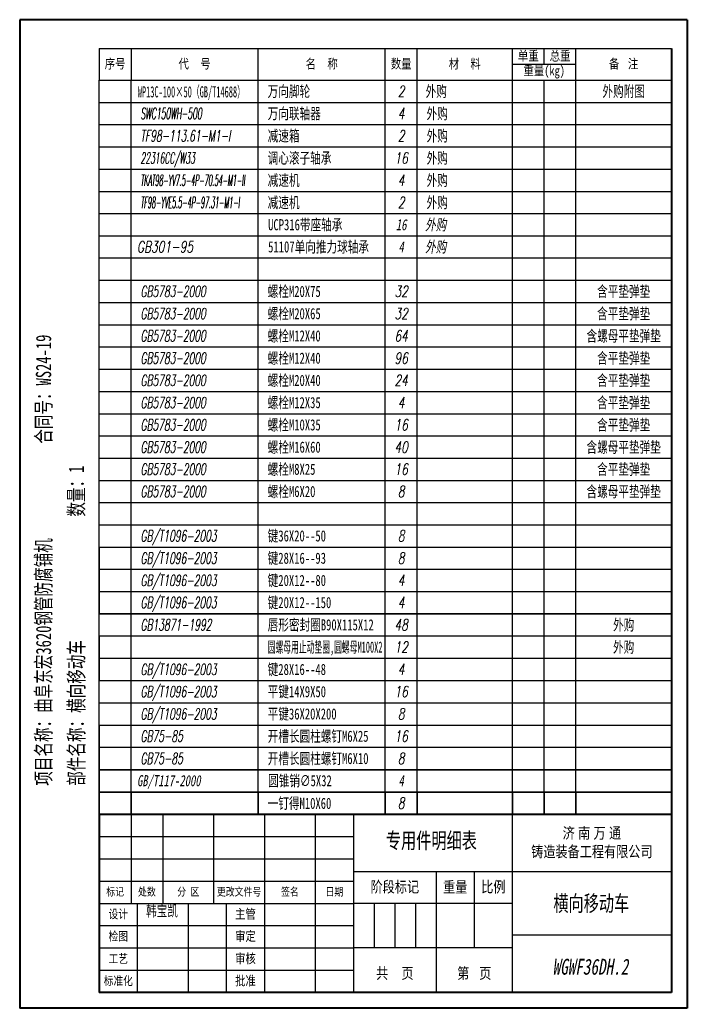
# Model space of a CAD drawing. Header units: millimetres. Extents: x 41246 to 169465, y -141938 to 36614.
# Drawn here: x 164215 to 169465, y -141938 to -134163 of the extents above; entities that cross this region are included whole.
import ezdxf
from ezdxf.enums import TextEntityAlignment as Align

# ---------------------------------------------------------------- set-up
doc = ezdxf.new("R2010")
doc.units = ezdxf.units.MM
for name, color, linetype, lineweight in [('$TD_AUDIT_GENERATED_(2C4)', 7, 'Continuous', 40), ('S', 7, 'Continuous', 35), ('T', 3, 'Continuous', 20)]:
    doc.layers.add(name, color=color, linetype=linetype, lineweight=lineweight)
for name, color, linetype in [('$TD_AUDIT_GENERATED_(2C5)', 4, 'Continuous'), ('$TD_AUDIT_GENERATED_(2C6)', 3, 'Continuous'), ('$TD_AUDIT_GENERATED_(800E)', 3, 'Continuous')]:
    doc.layers.add(name, color=color, linetype=linetype)
doc.styles.add('$TD_AUDIT_GENERATED_(2C7)', font='italic.shx', dxfattribs={"width": 0.7})
doc.styles.add('$TD_AUDIT_GENERATED_(2C8)', font='', dxfattribs={"width": 0.7})
doc.styles.get("Standard").update_dxf_attribs({"font": '', "width": 0.8})
doc.styles.get('$TD_AUDIT_GENERATED_(2C8)').set_extended_font_data('SimSun')
doc.styles.get('Standard').set_extended_font_data('SimSun')

# ---------------------------------------------------------------- blocks, each defined once
blk = doc.blocks.new('$TD_AUDIT_GENERATED_(327CF)')
for p, q in [((0, 10), (180, 10)), ((0, 10), (0, 0)), ((10, 10), (10, 0)), ((50, 0), (50, 10)), ((90, 0), (90, 10)), ((100, 0), (100, 10)), ((130, 0), (130, 10)), ((140, 5), (140, 10)), ((150, 0), (150, 10)), ((180, 10), (180, 0)), ((130, 5), (150, 5)), ((0, 0), (180, 0))]:
    blk.add_line(p, q)
at = {"char_height": 3, "attachment_point": 5}
for s, insert in [('{\\f\uffbfﾬￌﾣﾤ_GB2312|b0|i0|c134|p49;\\M+5B5A5\\M+5D6D8}', (135, 7.5)), ('{\\f\uffbfﾬￌﾣﾤ_GB2312|b0|i0|c134|p49;\\M+5D7DC\\M+5D6D8}', (145, 7.5)), ('{\\f\uffbfﾬￌﾣﾤ_GB2312|b0|i0|c134|p49;\\M+5D0F2\\M+5BAC5}', (5, 5)), ('{\\f\uffbfﾬￌﾣﾤ_GB2312|b0|i0|c134|p49;\\M+5B4FA    \\M+5BAC5}', (30, 5)), ('{\\f\uffbfﾬￌﾣﾤ_GB2312|b0|i0|c134|p49;\\M+5C3FB    \\M+5B3C6}', (70, 5)), ('{\\f\uffbfﾬￌﾣﾤ_GB2312|b0|i0|c134|p49;\\M+5CAFD\\M+5C1BF}', (95, 5)), ('{\\f\uffbfﾬￌﾣﾤ_GB2312|b0|i0|c134|p49;\\M+5B2C4    \\M+5C1CF}', (115, 5)), ('{\\f\uffbfﾬￌﾣﾤ_GB2312|b0|i0|c134|p49;\\M+5B1B8   \\M+5D7A2}', (165, 5)), ('{\\f\uffbfﾬￌﾣﾤ_GB2312|b0|i0|c134|p49;\\M+5D6D8\\M+5C1BF}(kg)', (140, 2.5))]:
    blk.add_mtext(s, dxfattribs=dict(at, insert=insert))
blk = doc.blocks.new('$TD_AUDIT_GENERATED_(27F)')
at = {"layer": '$TD_AUDIT_GENERATED_(2C4)'}
for p, q in [((0, 56), (-180, 56)), ((-180, 56), (-180, 0))]:
    blk.add_line(p, q, dxfattribs=at)
at = {"layer": '$TD_AUDIT_GENERATED_(2C5)'}
for p, q in [((-170, 56), (-170, 28)), ((-160, 56), (-160, 28)), ((-144, 56), (-144, 28)), ((-128, 56), (-128, 0)), ((-112, 0), (-112, 56)), ((-100, 56), (-100, 0)), ((-50, 0), (-50, 56)), ((-180, 49), (-100, 49)), ((-180, 42), (-100, 42)), ((-100, 38), (-50, 38)), ((-74, 38), (-74, 0)), ((-62, 38), (-62, 14)), ((-50, 38), (0, 38)), ((-180, 35), (-100, 35)), ((-180, 28), (-100, 28)), ((-168, 0), (-168, 28)), ((-152, 28), (-152, 0)), ((-140, 0), (-140, 28)), ((-50, 28), (-100, 28)), ((-93.5, 28), (-93.5, 14)), ((-87, 28), (-87, 14)), ((-80.5, 28), (-80.5, 14)), ((-180, 21), (-100, 21)), ((0, 18), (-50, 18)), ((-180, 14), (-100, 14)), ((-50, 14), (-100, 14)), ((-180, 7), (-100, 7)), ((-50, 0), (-50, 9))]:
    blk.add_line(p, q, dxfattribs=at)
at = {"layer": '$TD_AUDIT_GENERATED_(2C5)', "attachment_point": 5}
for s, insert, char_height, width in [('{\\f\uffbfﾬￌﾣﾤ_GB2312|b0|i0|c134|p49;\\M+5BCC3 \\M+5C4CF \\M+5CDF2 \\M+5CDA8\\P\\M+5D6FD\\M+5D4EC\\M+5D7B0\\M+5B1B8\\M+5B9A4\\M+5B3CC\\M+5D3D0\\M+5CFDE\\M+5B9AB\\M+5CBBE}', (-25, 47), 3.5, 50), ('{\\f\uffbfﾬￌﾣﾤ_GB2312|b0|i0|c134|p49;\\M+5BDD7\\M+5B6CE\\M+5B1EA\\M+5BCC7}', (-87, 33), 3.5, 26), ('{\\f\uffbfﾬￌﾣﾤ_GB2312|b0|i0|c134|p49;\\M+5D6D8\\M+5C1BF}', (-68, 33), 3.5, 12), ('\\M+5B1C8\\M+5C0FD', (-56, 33), 3.5, 12), ('{\\f\uffbfﾬￌﾣﾤ_GB2312|b0|i0|c134|p49;\\M+5B1EA\\M+5BCC7}', (-175, 31.5), 2.5, 15), ('\\M+5B4A6\\M+5CAFD', (-165, 31.5), 2.5, 15), ('\\M+5B7D6 \\M+5C7F8', (-152, 31.5), 2.5, 15), ('{\\f\uffbfﾬￌﾣﾤ_GB2312|b0|i0|c134|p49;\\M+5C7A9\\M+5C3FB}', (-120, 31.5), 2.5, 15), ('{\\f\uffbfﾬￌﾣﾤ_GB2312|b0|i0|c134|p49;\\M+5C8D5\\M+5C6DA}', (-106, 31.5), 2.5, 15), ('{\\f\uffbfﾬￌﾣﾤ_GB2312|b0|i0|c134|p49;\\M+5C9E8\\M+5BCC6}', (-174, 24.5), 2.8, 10), ('{\\f\uffbfﾬￌﾣﾤ_GB2312|b0|i0|c134|p49;\\M+5D6F7\\M+5B9DC}', (-134, 24.5), 3, 10), ('{\\f\uffbfﾬￌﾣﾤ_GB2312|b0|i0|c134|p49;\\M+5BCEC\\M+5CDBC}', (-174, 17.5), 2.8, 10), ('{\\f\uffbfﾬￌﾣﾤ_GB2312|b0|i0|c134|p49;\\M+5C9F3\\M+5B6A8}', (-134, 17.5), 3, 10), ('{\\f\uffbfﾬￌﾣﾤ_GB2312|b0|i0|c134|p49;\\M+5C9F3\\M+5BACB}', (-134, 10.5), 3, 10), ('{\\f\uffbfﾬￌﾣﾤ_GB2312|b0|i0|c134|p49;\\M+5B9A4\\M+5D2D5}', (-174, 10.5), 2.8, 10), ('{\\f\uffbfﾬￌﾣﾤ_GB2312|b0|i0|c134|p49;\\M+5B9B2    \\M+5D2B3}', (-87, 5.82), 3.5, 26), ('{\\f\uffbfﾬￌﾣﾤ_GB2312|b0|i0|c134|p49;\\M+5B5DA   \\M+5D2B3}', (-62, 5.82), 3.5, 24), ('{\\fￋￎￌﾣﾤ|b0|i0|c134|p2;\\M+5B1EA\\M+5D7BC\\M+5BBAF}', (-174, 3.5), 2.8, 10), ('{\\f\uffbfﾬￌﾣﾤ_GB2312|b0|i0|c134|p49;\\M+5C5FA\\M+5D7BC}', (-134, 3.5), 3, 10)]:
    blk.add_mtext(s, dxfattribs=dict(at, insert=insert, char_height=char_height, width=width))
at = {"layer": '$TD_AUDIT_GENERATED_(2C5)', "insert": (-136, 31.5), "char_height": 2.5, "width": 15, "attachment_point": 5, "line_spacing_factor": 0.8}
blk.add_mtext('{\\fￋￎￌﾣﾤ|b0|i0|c134|p2;\\M+5B8FC\\M+5B8C4\\M+5CEC4\\M+5BCFE\\M+5BAC5}', dxfattribs=at)
at = {"layer": '$TD_AUDIT_GENERATED_(2C5)', "width": 0.8, "flags": 8}
for tag, height, p in [('Q', 5, (-75.13, 47.19)), ('名称', 5, (-25.19, 28)), ('姓名', 3, (-159.93, 24.36)), ('DATA', 3, (-146.06, 24.09)), ('KG', 3.5, (-68.19, 21.34)), ('Y', 3.5, (-55.74, 20.78)), ('姓名', 3, (-159.93, 17.36)), ('DATA', 3, (-146.06, 17.09)), ('姓名', 3, (-119.93, 10.36)), ('DATA', 3, (-106.06, 10.09)), ('N', 7, (-25.47, 8.06)), ('Z', 3.5, (-87.28, 5.59)), ('X', 3.5, (-62.27, 5.8)), ('姓名', 3, (-119.93, 3.36)), ('DATA', 3, (-106.06, 3.09))]:
    blk.add_attdef(tag, text='', height=height, dxfattribs=at).set_placement(p, align=Align.MIDDLE_CENTER)
at = {"insert": (-165.27, 27.41), "char_height": 3.5, "width": 10.6759, "attachment_point": 1, "style": '$TD_AUDIT_GENERATED_(2C8)'}
blk.add_mtext('\\M+5BAAB\\M+5B1A6\\M+5BFAD', dxfattribs=at)
blk = doc.blocks.new('$TD_AUDIT_GENERATED_(327E7)')
for p, q in [((0, 7), (180, 7)), ((0, 0), (0, 7)), ((10, 0), (10, 7)), ((50, 0), (50, 7)), ((90, 0), (90, 7)), ((100, 0), (100, 7)), ((130, 0), (130, 7)), ((140, 0), (140, 7)), ((150, 0), (150, 7)), ((180, 0), (180, 7)), ((0, 0), (180, 0))]:
    blk.add_line(p, q)
at = {"width": 0.7, "flags": 8}
for tag, style, p in [('1', '$TD_AUDIT_GENERATED_(2C7)', (5, 3.5)), ('4', '$TD_AUDIT_GENERATED_(2C7)', (95, 3.5)), ('6', '$TD_AUDIT_GENERATED_(2C7)', (135, 3.5)), ('7', '$TD_AUDIT_GENERATED_(2C7)', (145, 3.5)), ('8', '$TD_AUDIT_GENERATED_(2C8)', (165, 3.5))]:
    blk.add_attdef(tag, text='', height=3.5, dxfattribs=dict(at, style=style)).set_placement(p, align=Align.MIDDLE_CENTER)
at = {"color": 141, "flags": 8}
for tag, style, width, p in [('2', '$TD_AUDIT_GENERATED_(2C7)', 0.6, (13, 3.5)), ('3', '$TD_AUDIT_GENERATED_(2C8)', 0.7, (53, 3.5)), ('5', '$TD_AUDIT_GENERATED_(2C7)', 0.7, (103, 3.5))]:
    blk.add_attdef(tag, text='', height=3.5, dxfattribs=dict(at, style=style, width=width)).set_placement(p, align=Align.MIDDLE_LEFT)

msp = doc.modelspace()

# ---------------------------------------------------------------- linework, layer by layer
at = {"layer": '$TD_AUDIT_GENERATED_(2C4)'}
for p, q in [((169464.7, -134162.9), (164214.7, -134162.9)), ((164214.7, -134162.9), (164214.7, -141937.9)), ((169464.7, -134162.9), (169464.7, -141937.9)), ((169464.7, -134162.9), (169464.7, -141937.9)), ((169464.7, -134162.9), (169464.7, -141937.9)), ((169339.7, -134387.9), (169339.7, -141812.9)), ((169339.7, -141812.9), (164839.7, -141812.9)), ((169464.7, -141937.9), (164214.7, -141937.9))]:
    msp.add_line(p, q, dxfattribs=at)
at = {"layer": '$TD_AUDIT_GENERATED_(2C5)'}
for p, q in [((164839.7, -138312.9), (164839.7, -138837.9)), ((164839.7, -138312.9), (164839.7, -138837.9)), ((164839.7, -139012.9), (164839.7, -139362.9)), ((164839.7, -139012.9), (164839.7, -139362.9)), ((164839.7, -139712.9), (164839.7, -140237.9)), ((164839.7, -139712.9), (164839.7, -140237.9))]:
    msp.add_line(p, q, dxfattribs=at)
at = {"layer": '$TD_AUDIT_GENERATED_(2C6)'}
for p, q in [((164839.7, -140412.9), (164839.7, -134637.9)), ((169339.7, -140237.9), (169339.7, -139712.9))]:
    msp.add_line(p, q, dxfattribs=at)
at = {"layer": 'S'}
msp.add_line((169339.7, -138312.9), (169339.7, -139362.9), dxfattribs=at)

# ---------------------------------------------------------------- block references
at = {"layer": '$TD_AUDIT_GENERATED_(2C5)', "xscale": 25, "yscale": 25, "zscale": 25}
for p in [(164839.7, -135862.5), (164839.7, -136036.4), (164839.7, -136211.4), (164839.7, -136211.4), (164839.7, -137786.1), (164839.7, -137961.1), (164839.7, -138135), (164839.7, -138135), (164839.7, -140235.7), (164839.7, -140235.7), (164839.7, -140237.2), (164839.7, -140237.2), (164839.7, -140412.2), (164839.7, -140412.2), (164839.7, -140412.5), (164839.7, -140412.5)]:
    msp.add_blockref('$TD_AUDIT_GENERATED_(327E7)', p, dxfattribs=at)
at = {"layer": '$TD_AUDIT_GENERATED_(2C5)'}
ref = msp.add_blockref('$TD_AUDIT_GENERATED_(327E7)', (164839.7, -140237.2), dxfattribs=dict(at, xscale=-24.99987543319667, yscale=24.99987543319667, zscale=24.99987543319667, rotation=180))
ref.add_attrib('3', '一钉得M10X60', dxfattribs={"layer": '0', "color": 141, "height": 87.5, "style": '$TD_AUDIT_GENERATED_(2C8)', "width": 0.7, "flags": 8}).set_placement((166164.7, -140326.1), align=Align.MIDDLE_LEFT)
ref.add_attrib('4', '8', dxfattribs={"layer": '0', "height": 87.5, "style": '$TD_AUDIT_GENERATED_(2C7)', "width": 0.7, "flags": 8}).set_placement((167214.7, -140324.7), align=Align.MIDDLE_CENTER)
at = {"layer": '$TD_AUDIT_GENERATED_(2C6)', "xscale": 25, "yscale": 25, "zscale": 25}
msp.add_blockref('$TD_AUDIT_GENERATED_(327CF)', (164839.7, -134637.9), dxfattribs=at)
at = {"layer": '$TD_AUDIT_GENERATED_(2C6)'}
ref = msp.add_blockref('$TD_AUDIT_GENERATED_(327E7)', (164839.7, -134987.9), dxfattribs=dict(at, xscale=25, yscale=25, zscale=25))
ref.add_attrib('2', 'SWC150WH-500', dxfattribs={"layer": '0', "color": 141, "height": 87.5, "style": '$TD_AUDIT_GENERATED_(2C7)', "width": 0.5, "flags": 8}).set_placement((165164.7, -134900.4), align=Align.MIDDLE_LEFT)
ref.add_attrib('3', '万向联轴器', dxfattribs={"layer": '0', "color": 141, "height": 87.5, "style": '$TD_AUDIT_GENERATED_(2C8)', "width": 0.7, "flags": 8}).set_placement((166164.7, -134900.4), align=Align.MIDDLE_LEFT)
ref.add_attrib('4', '4', dxfattribs={"layer": '0', "height": 87.5, "style": '$TD_AUDIT_GENERATED_(2C7)', "width": 0.7, "flags": 8}).set_placement((167214.7, -134900.4), align=Align.MIDDLE_CENTER)
ref.add_attrib('5', '外购', dxfattribs={"layer": '0', "color": 141, "height": 87.5, "style": '$TD_AUDIT_GENERATED_(2C8)', "width": 0.7, "flags": 8}).set_placement((167414.7, -134900.4), align=Align.MIDDLE_LEFT)
ref = msp.add_blockref('$TD_AUDIT_GENERATED_(327E7)', (164839.7, -135162.9), dxfattribs=dict(at, xscale=25, yscale=25, zscale=25))
ref.add_attrib('2', 'TF98-113.61-M1-I', dxfattribs={"layer": '0', "color": 141, "height": 87.5, "style": '$TD_AUDIT_GENERATED_(2C7)', "width": 0.6, "flags": 8}).set_placement((165164.7, -135075.4), align=Align.MIDDLE_LEFT)
ref.add_attrib('3', '减速箱', dxfattribs={"layer": '0', "color": 141, "height": 87.5, "style": '$TD_AUDIT_GENERATED_(2C8)', "width": 0.7, "flags": 8}).set_placement((166164.7, -135075.4), align=Align.MIDDLE_LEFT)
ref.add_attrib('4', '2', dxfattribs={"layer": '0', "height": 87.5, "style": '$TD_AUDIT_GENERATED_(2C7)', "width": 0.7, "flags": 8}).set_placement((167214.7, -135075.4), align=Align.MIDDLE_CENTER)
ref.add_attrib('5', '外购', dxfattribs={"layer": '0', "color": 141, "height": 87.5, "style": '$TD_AUDIT_GENERATED_(2C8)', "width": 0.7, "flags": 8}).set_placement((167414.7, -135075.4), align=Align.MIDDLE_LEFT)
ref = msp.add_blockref('$TD_AUDIT_GENERATED_(327E7)', (164839.7, -135337.9), dxfattribs=dict(at, xscale=25, yscale=25, zscale=25))
ref.add_attrib('2', '22316CC/W33', dxfattribs={"layer": '0', "color": 141, "height": 87.5, "style": '$TD_AUDIT_GENERATED_(2C7)', "width": 0.5, "flags": 8}).set_placement((165164.7, -135250.4), align=Align.MIDDLE_LEFT)
ref.add_attrib('3', '调心滚子轴承', dxfattribs={"layer": '0', "color": 141, "height": 87.5, "style": '$TD_AUDIT_GENERATED_(2C8)', "width": 0.7, "flags": 8}).set_placement((166164.7, -135250.4), align=Align.MIDDLE_LEFT)
ref.add_attrib('4', '16', dxfattribs={"layer": '0', "height": 87.5, "style": '$TD_AUDIT_GENERATED_(2C7)', "width": 0.7, "flags": 8}).set_placement((167214.7, -135250.4), align=Align.MIDDLE_CENTER)
ref.add_attrib('5', '外购', dxfattribs={"layer": '0', "color": 141, "height": 87.5, "style": '$TD_AUDIT_GENERATED_(2C8)', "width": 0.7, "flags": 8}).set_placement((167414.7, -135250.4), align=Align.MIDDLE_LEFT)
ref = msp.add_blockref('$TD_AUDIT_GENERATED_(327E7)', (164839.7, -135512.9), dxfattribs=dict(at, xscale=25, yscale=25, zscale=25))
ref.add_attrib('2', 'TKAT98-YV7.5-4P-70.54-M1-II', dxfattribs={"layer": '0', "color": 141, "height": 87.5, "style": '$TD_AUDIT_GENERATED_(2C7)', "width": 0.4, "flags": 8}).set_placement((165164.7, -135425.4), align=Align.MIDDLE_LEFT)
ref.add_attrib('3', '减速机', dxfattribs={"layer": '0', "color": 141, "height": 87.5, "style": '$TD_AUDIT_GENERATED_(2C8)', "width": 0.7, "flags": 8}).set_placement((166164.7, -135425.4), align=Align.MIDDLE_LEFT)
ref.add_attrib('4', '4', dxfattribs={"layer": '0', "height": 87.5, "style": '$TD_AUDIT_GENERATED_(2C7)', "width": 0.7, "flags": 8}).set_placement((167214.7, -135425.4), align=Align.MIDDLE_CENTER)
ref.add_attrib('5', '外购', dxfattribs={"layer": '0', "color": 141, "height": 87.5, "style": '$TD_AUDIT_GENERATED_(2C8)', "width": 0.7, "flags": 8}).set_placement((167414.7, -135425.4), align=Align.MIDDLE_LEFT)
ref = msp.add_blockref('$TD_AUDIT_GENERATED_(327E7)', (164839.7, -135687.5), dxfattribs=dict(at, xscale=25, yscale=25, zscale=25))
ref.add_attrib('2', 'TF98-YVE5.5-4P-97.31-M1-I  ', dxfattribs={"layer": '0', "color": 141, "height": 87.5, "style": '$TD_AUDIT_GENERATED_(2C7)', "width": 0.4, "flags": 8}).set_placement((165164.7, -135600), align=Align.MIDDLE_LEFT)
ref.add_attrib('3', '减速机', dxfattribs={"layer": '0', "color": 141, "height": 87.5, "style": '$TD_AUDIT_GENERATED_(2C8)', "width": 0.7, "flags": 8}).set_placement((166164.7, -135600), align=Align.MIDDLE_LEFT)
ref.add_attrib('4', '2', dxfattribs={"layer": '0', "height": 87.5, "style": '$TD_AUDIT_GENERATED_(2C7)', "width": 0.7, "flags": 8}).set_placement((167214.7, -135600), align=Align.MIDDLE_CENTER)
ref.add_attrib('5', '外购', dxfattribs={"layer": '0', "color": 141, "height": 87.5, "style": '$TD_AUDIT_GENERATED_(2C8)', "width": 0.7, "flags": 8}).set_placement((167414.7, -135600), align=Align.MIDDLE_LEFT)
at = {"layer": '$TD_AUDIT_GENERATED_(2C6)', "xscale": 25, "yscale": 25, "zscale": 25}
for p, values in [((164839.7, -136386.8), {'2': 'GB5783-2000', '3': '螺栓M20X75', '4': '32', '8': '含平垫弹垫'}), ((164839.7, -136561.8), {'2': 'GB5783-2000', '3': '螺栓M20X65', '4': '32', '8': '含平垫弹垫'}), ((164839.7, -136736.8), {'2': 'GB5783-2000', '3': '螺栓M12X40', '4': '64', '8': '含螺母平垫弹垫'}), ((164839.7, -136911.8), {'2': 'GB5783-2000', '3': '螺栓M12X40', '4': '96', '8': '含平垫弹垫'}), ((164839.7, -137086.8), {'2': 'GB5783-2000', '3': '螺栓M20X40', '4': '24', '8': '含平垫弹垫'}), ((164839.7, -137261.8), {'2': 'GB5783-2000', '3': '螺栓M12X35', '4': '4', '8': '含平垫弹垫'}), ((164839.7, -137436.8), {'2': 'GB5783-2000', '3': '螺栓M10X35', '4': '16', '8': '含平垫弹垫'}), ((164839.7, -137611.8), {'2': 'GB5783-2000', '3': '螺栓M16X60', '4': '40', '8': '含螺母平垫弹垫'}), ((164839.7, -137785.7), {'2': 'GB5783-2000', '3': '螺栓M8X25', '4': '16', '8': '含平垫弹垫'}), ((164839.7, -137960.7), {'2': 'GB5783-2000', '3': '螺栓M6X20', '4': '8', '8': '含螺母平垫弹垫'}), ((164839.7, -138310), {'2': 'GB/T1096-2003', '3': '键36X20--50', '4': '8'}), ((164839.7, -138485.4), {'2': 'GB/T1096-2003', '3': '键28X16--93', '4': '8'}), ((164839.7, -138660.4), {'2': 'GB/T1096-2003', '3': '键20X12--80', '4': '4'}), ((164839.7, -138834.3), {'2': 'GB/T1096-2003', '3': '键20X12--150', '4': '4'}), ((164839.7, -139009.6), {'2': 'GB13871-1992', '3': '唇形密封圈B90X115X12', '4': '48', '8': '外购'}), ((164839.7, -139360.4), {'2': 'GB/T1096-2003', '3': '键28X16--48', '4': '4'}), ((164839.7, -139535), {'2': 'GB/T1096-2003', '3': '平键14X9X50', '4': '16'}), ((164839.7, -139710.4), {'2': 'GB/T1096-2003', '3': '平键36X20X200', '4': '8'}), ((164839.7, -139885.7), {'2': 'GB75-85', '3': '开槽长圆柱螺钉M6X25', '4': '16'}), ((164839.7, -140060.7), {'2': 'GB75-85', '3': '开槽长圆柱螺钉M6X10', '4': '8'})]:
    msp.add_blockref('$TD_AUDIT_GENERATED_(327E7)', p, dxfattribs=at).add_auto_attribs(values)
at = {"layer": '$TD_AUDIT_GENERATED_(2C6)'}
ref = msp.add_blockref('$TD_AUDIT_GENERATED_(327E7)', (164839.7, -139184.6), dxfattribs=dict(at, xscale=25, yscale=25, zscale=25))
ref.add_attrib('3', '圆螺母用止动垫圈,圆螺母M100X2', dxfattribs={"layer": '0', "color": 141, "height": 87.5, "style": '$TD_AUDIT_GENERATED_(2C8)', "width": 0.5, "flags": 8}).set_placement((166164.7, -139097.1), align=Align.MIDDLE_LEFT)
ref.add_attrib('4', '12', dxfattribs={"layer": '0', "height": 87.5, "style": '$TD_AUDIT_GENERATED_(2C7)', "width": 0.7, "flags": 8}).set_placement((167214.7, -139097.1), align=Align.MIDDLE_CENTER)
ref.add_attrib('8', '外购', dxfattribs={"layer": '0', "height": 87.5, "style": '$TD_AUDIT_GENERATED_(2C8)', "width": 0.7, "flags": 8}).set_placement((168964.7, -139097.1), align=Align.MIDDLE_CENTER)
ref = msp.add_blockref('$TD_AUDIT_GENERATED_(27F)', (169339.7, -141812.9), dxfattribs=dict(at, xscale=25, yscale=25, zscale=25))
ref.add_attrib('名称', '横向移动车', dxfattribs={"layer": '$TD_AUDIT_GENERATED_(2C5)', "height": 125, "style": '$TD_AUDIT_GENERATED_(2C8)', "oblique": 0.17453, "width": 0.7, "flags": 8}).set_placement((168709.8, -141112.9), align=Align.MIDDLE_CENTER)
ref.add_attrib('N', 'WGWF36DH.2', dxfattribs={"layer": '$TD_AUDIT_GENERATED_(2C5)', "height": 125, "style": '$TD_AUDIT_GENERATED_(2C8)', "oblique": 10, "width": 0.7, "flags": 8}).set_placement((168702.9, -141611.4), align=Align.MIDDLE_CENTER)
ref.add_attrib('材料', '专用件明细表', dxfattribs={"layer": '$TD_AUDIT_GENERATED_(2C5)', "height": 125, "style": '$TD_AUDIT_GENERATED_(2C8)', "oblique": 0.17453, "width": 0.7, "flags": 8}).set_placement((167452.3, -140618.8), align=Align.MIDDLE_CENTER)
at = {"layer": '$TD_AUDIT_GENERATED_(800E)'}
ref = msp.add_blockref('$TD_AUDIT_GENERATED_(327E7)', (164839.7, -134812.9), dxfattribs=dict(at, xscale=24.99987500061979, yscale=24.99987500061979, zscale=24.99987500061979))
ref.add_attrib('2', 'WP13C-100×50（GB/T14688）', dxfattribs={"layer": '0', "color": 141, "height": 87.5, "style": '$TD_AUDIT_GENERATED_(2C8)', "width": 0.5, "flags": 8}).set_placement((165142.8, -134729.6), align=Align.MIDDLE_LEFT)
ref.add_attrib('3', '万向脚轮', dxfattribs={"layer": '0', "color": 141, "height": 87.5, "style": '$TD_AUDIT_GENERATED_(2C8)', "width": 0.7, "flags": 8}).set_placement((166164.7, -134725.4), align=Align.MIDDLE_LEFT)
ref.add_attrib('4', '2', dxfattribs={"layer": '0', "height": 87.5, "style": '$TD_AUDIT_GENERATED_(2C7)', "width": 0.7, "flags": 8}).set_placement((167214.7, -134725.4), align=Align.MIDDLE_CENTER)
ref.add_attrib('5', '外购', dxfattribs={"layer": '0', "color": 141, "height": 87.5, "style": '$TD_AUDIT_GENERATED_(2C8)', "width": 0.7, "flags": 8}).set_placement((167407.2, -134725.4), align=Align.MIDDLE_LEFT)
ref.add_attrib('8', '外购附图', dxfattribs={"layer": '0', "height": 87.5, "style": '$TD_AUDIT_GENERATED_(2C8)', "width": 0.7, "flags": 8}).set_placement((168964.7, -134725.4), align=Align.MIDDLE_CENTER)
ref = msp.add_blockref('$TD_AUDIT_GENERATED_(327E7)', (164839.7, -135862.5), dxfattribs=dict(at, xscale=25, yscale=25, zscale=25))
ref.add_attrib('3', 'UCP316带座轴承', dxfattribs={"layer": '0', "color": 141, "height": 87.5, "style": '$TD_AUDIT_GENERATED_(2C8)', "width": 0.7, "flags": 8}).set_placement((166168.1, -135775), align=Align.MIDDLE_LEFT)
ref.add_attrib('4', '16', dxfattribs={"layer": '0', "height": 87.5, "style": '$TD_AUDIT_GENERATED_(2C8)', "oblique": 10, "width": 0.7, "flags": 8}).set_placement((167214.7, -135775), align=Align.MIDDLE_CENTER)
ref.add_attrib('5', '外购', dxfattribs={"layer": '0', "color": 141, "height": 87.5, "style": '$TD_AUDIT_GENERATED_(2C8)', "oblique": 10, "width": 0.7, "flags": 8}).set_placement((167402.8, -135775), align=Align.MIDDLE_LEFT)
ref = msp.add_blockref('$TD_AUDIT_GENERATED_(327E7)', (164839.7, -136036.4), dxfattribs=dict(at, xscale=25, yscale=25, zscale=25))
ref.add_attrib('2', 'GB301-95', dxfattribs={"layer": '0', "color": 141, "height": 87.5, "style": '$TD_AUDIT_GENERATED_(2C7)', "width": 0.7, "flags": 8}).set_placement((165136.7, -135948.9), align=Align.MIDDLE_LEFT)
ref.add_attrib('3', '51107单向推力球轴承', dxfattribs={"layer": '0', "color": 141, "height": 87.5, "style": '$TD_AUDIT_GENERATED_(2C8)', "width": 0.7, "flags": 8}).set_placement((166168.1, -135948.9), align=Align.MIDDLE_LEFT)
ref.add_attrib('4', '4', dxfattribs={"layer": '0', "height": 87.5, "style": '$TD_AUDIT_GENERATED_(2C8)', "oblique": 10, "width": 0.7, "flags": 8}).set_placement((167214.7, -135948.9), align=Align.MIDDLE_CENTER)
ref.add_attrib('5', '外购', dxfattribs={"layer": '0', "color": 141, "height": 87.5, "style": '$TD_AUDIT_GENERATED_(2C8)', "oblique": 10, "width": 0.7, "flags": 8}).set_placement((167402.8, -135948.9), align=Align.MIDDLE_LEFT)
ref = msp.add_blockref('$TD_AUDIT_GENERATED_(327E7)', (164839.7, -140235.7), dxfattribs=dict(at, xscale=25, yscale=25, zscale=25))
ref.add_attrib('2', 'GB/T117-2000', dxfattribs={"layer": '0', "color": 141, "height": 87.5, "style": '$TD_AUDIT_GENERATED_(2C8)', "oblique": 10, "width": 0.7, "flags": 8}).set_placement((165136.7, -140148.2), align=Align.MIDDLE_LEFT)
ref.add_attrib('3', '圆锥销∅5X32', dxfattribs={"layer": '0', "color": 141, "height": 87.5, "style": '$TD_AUDIT_GENERATED_(2C8)', "width": 0.7, "flags": 8}).set_placement((166168.1, -140148.2), align=Align.MIDDLE_LEFT)
ref.add_attrib('4', '4', dxfattribs={"layer": '0', "height": 87.5, "style": '$TD_AUDIT_GENERATED_(2C8)', "oblique": 10, "width": 0.7, "flags": 8}).set_placement((167214.7, -140148.2), align=Align.MIDDLE_CENTER)
at = {"layer": 'T', "lineweight": -3, "xscale": 25, "yscale": 25, "zscale": 25}
msp.add_blockref('$TD_AUDIT_GENERATED_(327E7)', (164839.7, -138485.4), dxfattribs=at)

# ---------------------------------------------------------------- texts
at = {"layer": '$TD_AUDIT_GENERATED_(2C6)', "insert": (164341.4, -140187.9), "char_height": 178.0779, "width": 7479.78, "attachment_point": 1, "rotation": 90, "style": '$TD_AUDIT_GENERATED_(2C8)'}
msp.add_mtext('{\\H0.6739x;\\M+5CFEE\\M+5C4BF\\M+5C3FB\\M+5B3C6\\M+5A3BA\\M+5C7FA\\M+5B8B7\\M+5B6AB\\M+5BAEA3620\\M+5B8D6\\M+5B9DC\\M+5B7C0\\M+5B8AF\\M+5C6CC\\M+5BBFA             \\M+5BACF\\M+5CDAC\\M+5BAC5\\M+5A3BAWS24-19\\P\\M+5B2BF\\M+5BCFE\\M+5C3FB\\M+5B3C6\\M+5A3BA\\M+5BAE1\\M+5CFF2\\M+5D2C6\\M+5B6AF\\M+5B3B5                 \\M+5CAFD\\M+5C1BF\\M+5A3BA1    }\\M+5A1A1\\M+5A1A1\\M+5A1A1', dxfattribs=at)

doc.saveas('drawing.dxf')
